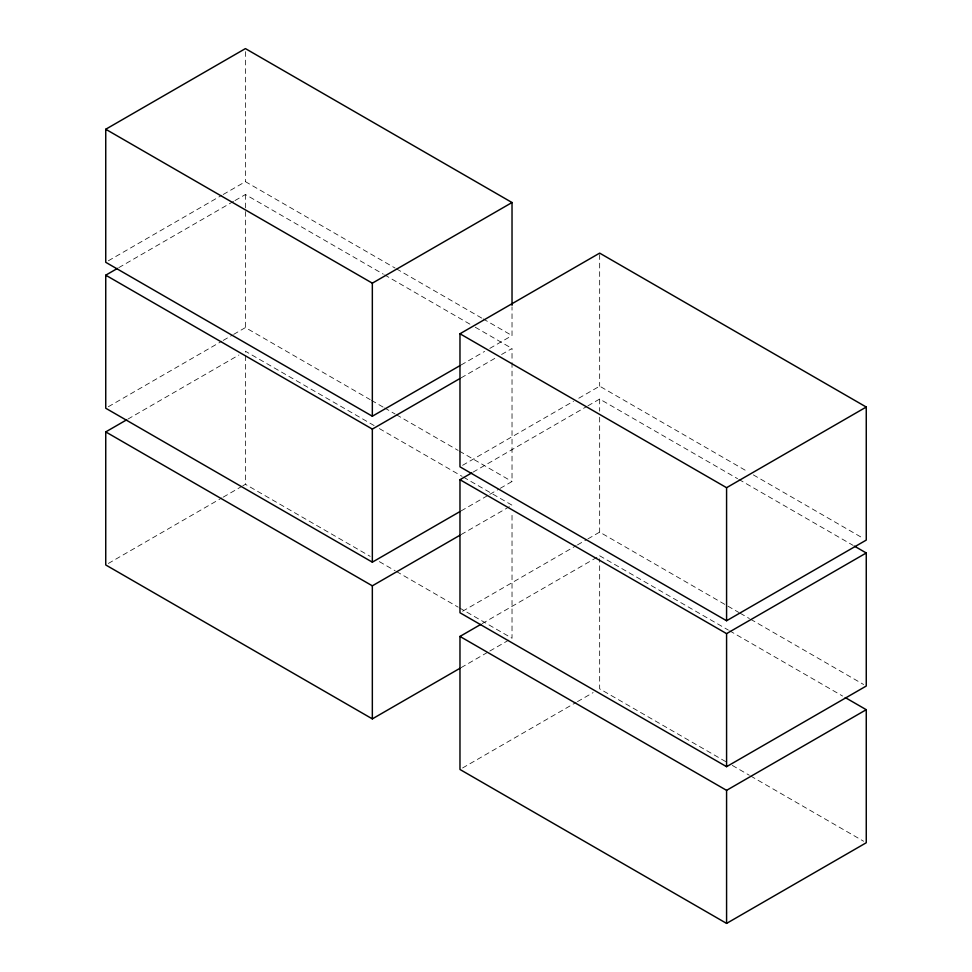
<?xml version="1.0" encoding="UTF-8"?>
<svg xmlns="http://www.w3.org/2000/svg" width="972" height="972" viewBox="0 0 972 972"><rect width="100%" height="100%" fill="white"/><g stroke="black" fill="none" stroke-linecap="round" stroke-linejoin="round"><path stroke-width="0.73" stroke-dasharray="4.86 3.65" d="M108.342 260.788L221.92 195.226M223.232 194.473L245.418 181.655L395.142 268.09M118.791 267.64L233.669 201.313M234.981 200.56L245.418 194.534L383.32 274.153M108.342 406.733L221.92 341.16M223.232 340.407L232.369 335.121M233.669 334.368L245.418 327.588L370.186 399.626M127.927 419.09L238.893 355.023M108.342 563.456L221.92 497.883M223.232 497.129L241.506 486.571M242.806 485.818L245.418 484.311L370.186 556.349M461.117 364.974L484.615 351.402M489.827 348.389L512.025 335.571L512.025 306.848M461.117 377.853L496.364 357.502M501.576 354.488L512.025 348.462L512.025 360.551M462.587 465.309L573.553 401.242M578.777 398.228L599.663 386.176L748.063 471.857M473.024 472.161L586.602 406.588M587.914 405.834L599.663 399.055L737.554 478.661M461.117 510.908L488.527 495.076M489.827 494.323L498.976 489.05M500.276 488.296L512.025 481.517L512.025 362.07M461.117 534.576L509.413 506.691M462.587 611.242L576.165 545.669M577.465 544.915L586.602 539.642M587.914 538.889L599.663 532.109L738.866 612.482M482.173 623.611L597.051 557.284M461.117 667.63L488.527 651.799M489.827 651.046L509.413 639.746M462.587 767.965L576.165 702.392M577.465 701.638L593.127 692.599M396.455 268.855L481.82 318.136M483.133 318.901L512.025 335.571M753.324 474.883L863.634 538.573M384.633 274.906L469.998 324.198M475.247 327.224L512.025 348.462M738.866 479.427L853.137 545.389M371.498 400.379L383.32 407.207M384.633 407.961L395.142 414.023M396.455 414.789L458.177 450.425M459.489 451.178L512.025 481.517M740.19 613.235L749.376 618.544M750.688 619.298L863.634 684.507M374.123 425.566L245.418 351.257L245.418 484.311M379.384 428.603L462.125 476.365M463.437 477.131L512.025 505.185M599.663 555.777L728.368 630.087M729.68 630.84L842.627 696.049M379.384 561.658L395.142 570.758M396.455 571.512L458.177 607.148M459.489 607.901L512.025 638.24L512.025 512.742M725.744 761.623L599.663 688.832L599.663 558.803M732.305 765.414L749.376 775.267M750.688 776.033L863.634 841.242M599.663 254.628L599.663 386.176M599.663 399.055L599.663 411.144M599.663 417.195L599.663 532.109M245.418 51.625L245.418 181.655M245.418 194.534L245.418 327.588"/><path stroke-width="1.46" d="M459.805 365.727L372.337 416.223L105.741 262.306L105.741 129.252L245.418 48.6L512.025 202.528L512.025 305.342M459.805 511.661L372.337 562.156L105.741 408.24L105.741 275.185L117.491 268.394M459.805 668.384L372.337 718.879L105.741 564.963L105.741 431.908L126.627 419.843M105.741 129.252L372.337 283.168L512.025 202.528M459.975 333.761L599.663 253.121L866.259 407.037L866.259 540.092L726.582 620.744L459.975 466.815L459.975 333.761L726.582 487.689L866.259 407.037M105.741 275.185L372.337 429.102L459.805 378.606M854.449 546.155L866.259 552.971L866.259 686.025L726.582 766.677L459.975 612.749L459.975 479.694L471.724 472.914M105.741 431.908L372.337 585.824L459.805 535.329M845.251 697.568L866.259 709.694L866.259 842.748L726.582 923.4L459.975 769.472L459.975 636.429L480.861 624.364M459.975 479.694L726.582 633.623L866.259 552.971M459.975 636.429L726.582 790.345L866.259 709.694M726.582 487.689L726.582 620.744M726.582 633.623L726.582 766.677M726.582 790.345L726.582 923.4M372.337 283.168L372.337 416.223M372.337 429.102L372.337 562.156M372.337 585.824L372.337 718.879"/></g></svg>
